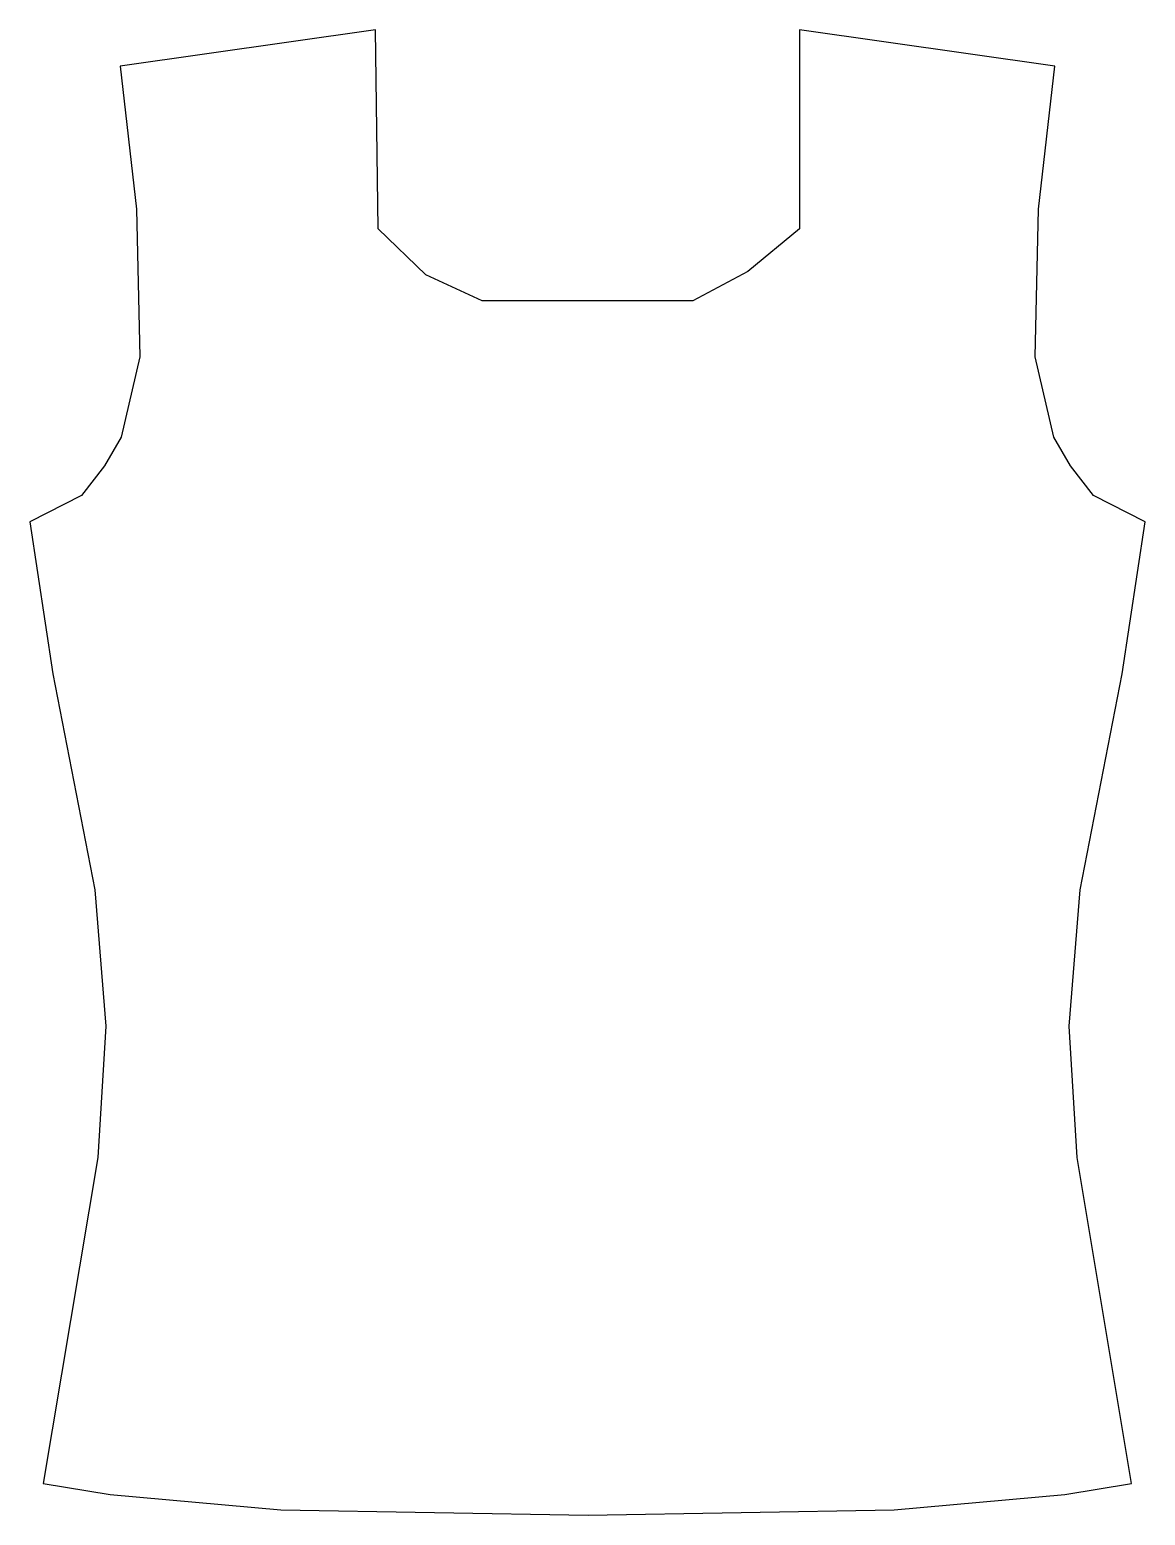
# Model space of a CAD drawing. Header units: metres. Extents: x 3.5 to 44.5, y -61.5 to -6.9.
import ezdxf

# ---------------------------------------------------------------- set-up
doc = ezdxf.new("R2010")
doc.units = ezdxf.units.M

msp = doc.modelspace()

# ---------------------------------------------------------------- linework, layer by layer
msp.add_lwpolyline([(24.049, -16.85), (20.162, -16.85), (18.091, -15.899), (16.334, -14.197), (16.334, -14.197), (16.235, -6.883), (6.842, -8.219), (7.449, -13.482), (7.571, -18.907), (6.883, -21.862), (6.275, -22.915), (5.425, -24.008), (3.522, -24.98), (4.372, -30.567), (5.911, -38.502), (6.316, -43.522), (6.032, -48.34), (4.02, -60.324), (6.478, -60.729), (12.753, -61.296), (24.049, -61.498), (35.304, -61.296), (41.579, -60.729), (44.031, -60.324), (42.024, -48.34), (41.741, -43.522), (42.146, -38.502), (43.684, -30.567), (44.534, -24.98), (42.632, -24.008), (41.781, -22.915), (41.174, -21.862), (40.486, -18.907), (40.607, -13.482), (41.215, -8.219), (31.822, -6.883), (31.822, -14.197), (31.822, -14.197), (29.919, -15.774), (27.895, -16.85)], close=True)

doc.saveas('drawing.dxf')
